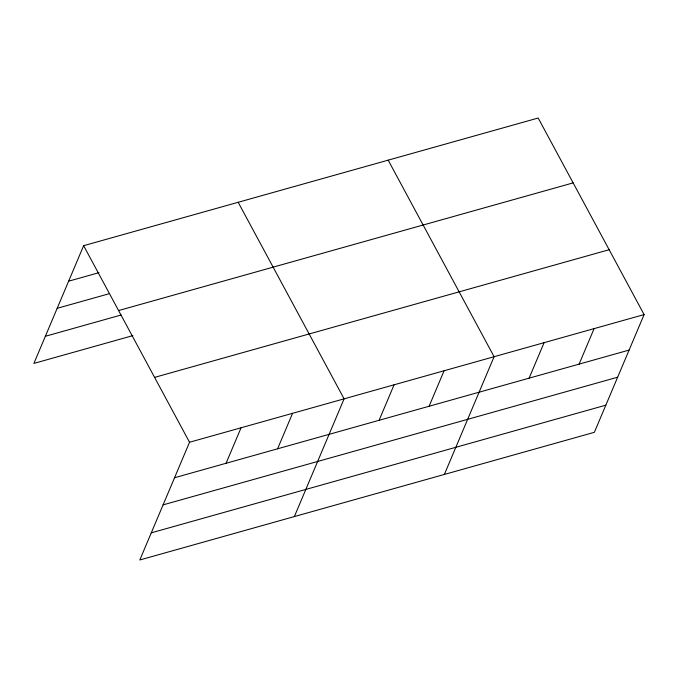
<?xml version="1.0" encoding="UTF-8"?>
<svg xmlns="http://www.w3.org/2000/svg" width="678" height="678" viewBox="0 0 678 678"><rect width="100%" height="100%" fill="white"/><g stroke="black" fill="none" stroke-linecap="round" stroke-linejoin="round"><path stroke-width="1.02" d="M83.631 245.69L189.535 442.251L139.812 559.977L594.369 432.31L644.1 314.584L538.188 118.023L83.631 245.69L33.9 363.416L132.896 335.61M226.062 463.277L241.054 427.784M277.582 448.811L292.574 413.309M294.362 516.568L344.093 398.842L238.181 202.29M379.095 420.292L394.088 384.799M429.098 406.249L444.09 370.756M444.37 474.439L494.093 356.713L388.18 160.161M529.103 378.163L544.095 342.67M579.105 364.12L594.097 328.627M68.631 281.192L98.937 272.675M57.172 308.321L108.692 293.854M118.582 310.558L573.139 182.891M45.358 336.28L121.125 315.007M154.584 377.383L609.149 249.716M189.535 442.251L644.1 314.584M174.543 477.744L629.108 350.077M163.084 504.881L617.641 377.214M151.27 532.84L605.835 405.173"/></g></svg>
